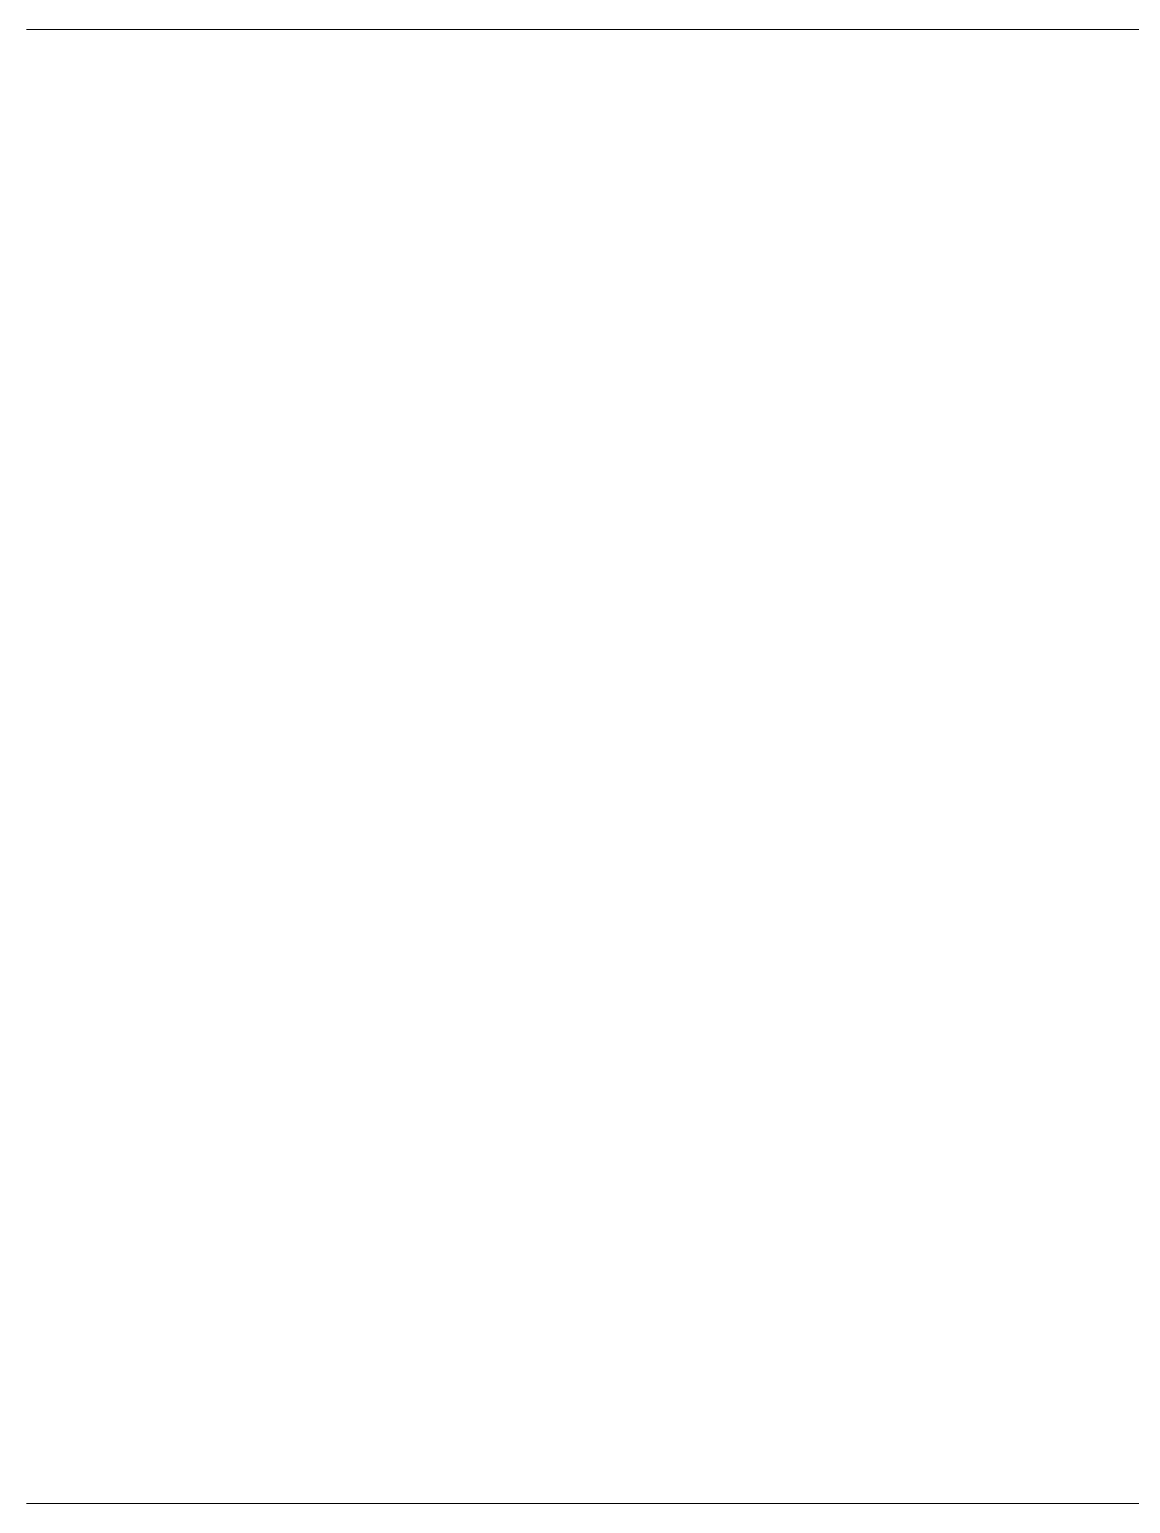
# Model space of a CAD drawing. Header units: millimetres. Extents: x 0 to 6510, y 0 to 297.
# Drawn here: x 4830.6 to 5052.5, y 0 to 297 of the extents above; entities that cross this region are included whole.
import ezdxf

# ---------------------------------------------------------------- set-up
doc = ezdxf.new("R2010")
doc.units = ezdxf.units.MM
doc.linetypes.add('K5LT_THIN', pattern=[0])

# ---------------------------------------------------------------- blocks, each defined once
blk = doc.blocks.new('U1440')
at = {"color": 7, "linetype": 'K5LT_THIN', "lineweight": 18}
for p, q in [((4830, 297), (5250, 297)), ((5250, 0), (4830, 0))]:
    blk.add_line(p, q, dxfattribs=at)

msp = doc.modelspace()

# ---------------------------------------------------------------- block references
msp.add_blockref('U1440', (0, 0))

doc.saveas('drawing.dxf')
